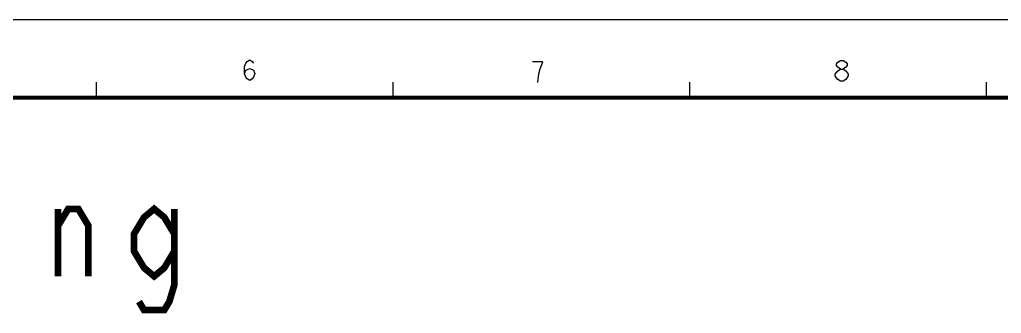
# Model space of a CAD drawing. Header units: millimetres. Extents: x 0 to 1173, y -4 to 841.
# Drawn here: x 278.2 to 472.3, y 782.9 to 841 of the extents above; entities that cross this region are included whole.
import ezdxf

# ---------------------------------------------------------------- set-up
doc = ezdxf.new("R2010")
doc.units = ezdxf.units.MM
doc.header["$LTSCALE"] = 65.395
doc.layers.get('0').update_dxf_attribs({"linetype": 'CONTINUOUS'})
doc.layers.add('ALL_NOTES', color=7, linetype='CONTINUOUS')

msp = doc.modelspace()

# ---------------------------------------------------------------- linework, layer by layer
at = {"color": 7, "linetype": 'Continuous'}
for p, q in [((0, 841), (1173.4884, 841)), ((293.3721, 825.5594), (293.3721, 828.6475)), ((352.0465, 825.5594), (352.0465, 828.6475)), ((410.7209, 825.5594), (410.7209, 828.6475)), ((469.3953, 825.5594), (469.3953, 828.6475))]:
    msp.add_line(p, q, dxfattribs=at)
for points in [[(322.6349, 830.3255), (322.8923, 831.0118), (323.6643, 831.3549), (324.4364, 831.0118), (324.6937, 830.3255), (324.4364, 829.6393), (324.179, 829.2962), (323.6643, 828.9531), (323.1496, 829.2962), (322.8923, 829.6393), (322.6349, 830.3255), (322.6349, 831.6981), (322.8923, 832.3843), (323.1496, 832.7274), (323.6643, 833.0706), (324.179, 832.7274), (324.4364, 832.3843)], [(381.1413, 831.2992), (381.6559, 832.6717), (379.5972, 832.6717)], [(380.6266, 828.5541), (380.8839, 830.2698), (381.1413, 831.2992)], [(439.4977, 830.203), (440.0124, 830.8893), (440.527, 831.2324), (441.0417, 831.2324), (441.5564, 830.8893)], [(440.527, 831.2324), (440.0124, 831.5756), (439.755, 831.9187), (439.755, 832.2618), (440.0124, 832.6049), (440.527, 832.9481), (441.0417, 832.9481), (441.5564, 832.6049), (441.8138, 832.2618), (441.8138, 831.9187), (441.5564, 831.5756), (441.0417, 831.2324)], [(440.527, 828.8306), (440.0124, 829.1737), (439.755, 829.5168), (439.4977, 829.8599), (439.4977, 830.203)], [(442.0711, 829.8599), (441.5564, 829.1737), (441.0417, 828.8306), (440.527, 828.8306)], [(441.5564, 830.8893), (442.0711, 830.203), (442.0711, 829.8599)]]:
    msp.add_lwpolyline(points, dxfattribs=at)
at = {"color": 7, "linetype": 'Continuous', "const_width": 0.8235}
msp.add_lwpolyline([(1158.0062, 825.5594), (15.4406, 825.5594)], dxfattribs=at)
at = {"layer": 'ALL_NOTES', "color": 1, "linetype": 'Continuous', "const_width": 1.3332}
for points in [[(285.7679, 800.2261), (287.7679, 803.5594), (289.7679, 803.5594), (291.7679, 800.2261), (291.7679, 790.226)], [(285.7679, 790.226), (285.7679, 803.5594)], [(308.7679, 795.2261), (306.7679, 791.8928), (304.7679, 790.226), (302.7679, 791.8928), (300.7679, 795.2261), (300.7679, 798.5594), (302.7679, 801.8927), (304.7679, 803.5594), (306.7679, 801.8927), (308.7679, 798.5594)], [(308.7679, 803.5594), (308.7679, 788.5594), (307.7679, 785.226), (306.7679, 783.5594), (302.7679, 783.5594), (301.7679, 785.226)]]:
    msp.add_lwpolyline(points, dxfattribs=at)

doc.saveas('drawing.dxf')
